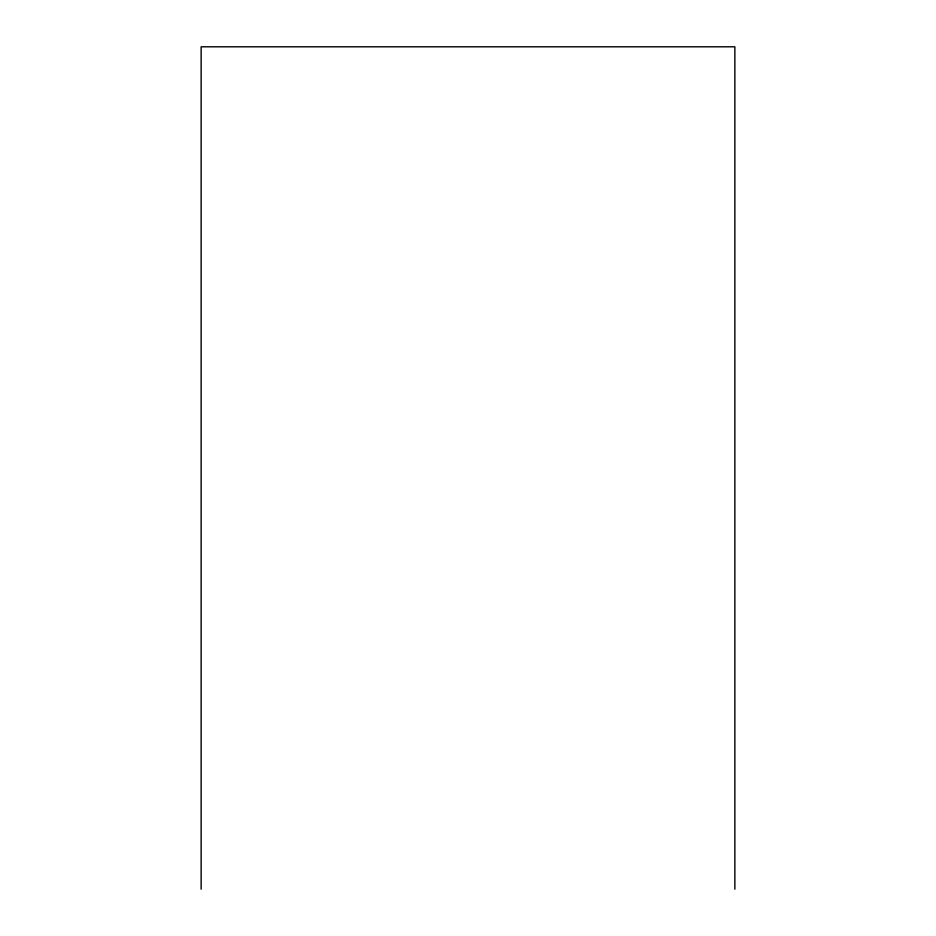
<?xml version="1.0" encoding="UTF-8"?>
<svg xmlns="http://www.w3.org/2000/svg" width="936" height="936" viewBox="0 0 936 936"><rect width="100%" height="100%" fill="white"/><g stroke="black" fill="none" stroke-linecap="round" stroke-linejoin="round"><path stroke-width="1.4" d="M734.865 889.2L734.865 46.8L201.135 46.8L201.135 889.2"/></g></svg>
